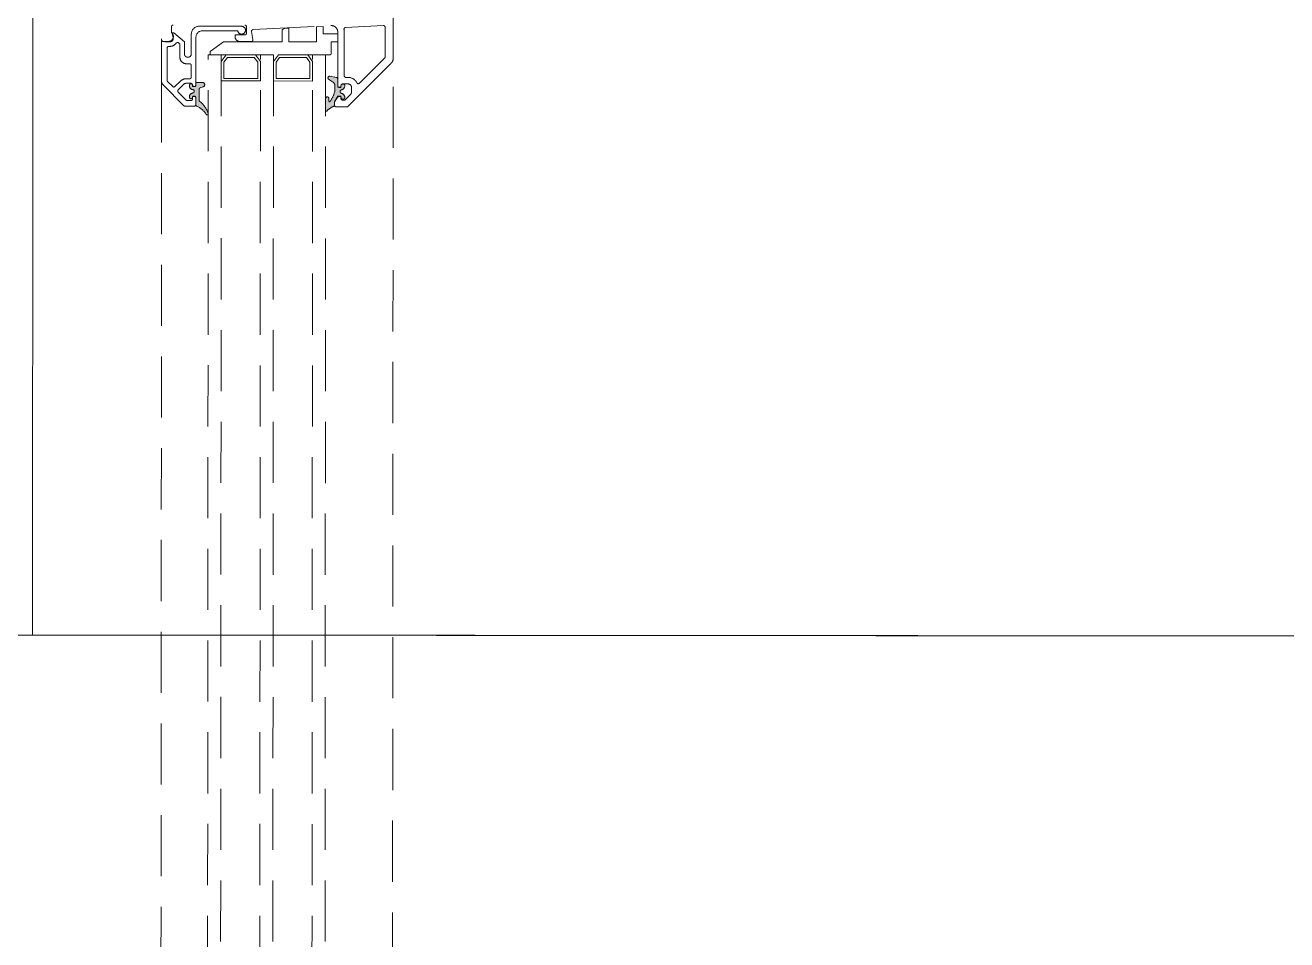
# Model space of a CAD drawing. Header units: millimetres. Extents: x 0 to 145404, y 0 to 194550.
# Drawn here: x 61903 to 62289.8, y 35709.5 to 35989.9 of the extents above; entities that cross this region are included whole.
import ezdxf

# ---------------------------------------------------------------- set-up
doc = ezdxf.new("R2010")
doc.units = ezdxf.units.MM
doc.linetypes.add('HIDDEN2', pattern=[0.1875, 0.125, -0.0625])
for name, color, linetype, lineweight in [('АР - детали окон', 152, 'Continuous', 0), ('АР - Наружная стена', 144, 'Continuous', 30), ('АР - Окна', 150, 'Continuous', 9), ('АР - окна - открывание', 251, 'Continuous', 5)]:
    doc.layers.add(name, color=color, linetype=linetype, lineweight=lineweight)

# ---------------------------------------------------------------- blocks, each defined once
blk = doc.blocks.new('блок балконный дверной с проходом 750мм')
at = {"layer": 'АР - окна - открывание', "linetype": 'HIDDEN2', "lineweight": 0, "ltscale": 150}
h = blk.add_hatch(color=252, dxfattribs=at)
h.dxf.hatch_style = 1
edge = h.paths.add_edge_path()
edge.add_arc((-95.01607201872756, -81.54018242728871), 0.4999990948061036, -1.105547653423855e-08, 90.00197576994918, ccw=False)
edge.add_line((-94.51607292392146, -81.54018242738519), (-94.51607292392146, -81.94018170297775))
edge.add_line((-94.51607292392146, -81.94018170297775), (-93.51609473482677, -81.9401477027807))
edge.add_line((-93.51609473482677, -81.9401477027807), (-93.51607473471086, -79.49284013460081))
edge.add_arc((-93.0160756448701, -79.49284013860617), 0.4999990898407561, 99.99999856506622, 179.999999541019, ccw=False)
edge.add_line((-93.10289956332417, -79.0004371562575), (-91.10290325708047, -78.64778379968291))
edge.add_arc((-91.01607926074236, -79.14018677229987), 0.4999990937813157, -54.99999986799622, 100.00000754799493, ccw=False)
edge.add_line((-90.7292915614089, -79.54976205145275), (-92.1896533011095, -80.57231894527857))
edge.add_arc((-91.616078175477, -81.3914696965681), 0.9999981890396286, 124.9999809752601, 179.9999999992558)
edge.add_line((-92.61607636451663, -81.3914696965551), (-92.61607636451663, -82.84018007317562))
edge.add_arc((-91.07003529223543, -83.0131811530178), 1.555690319699573, 173.6151968766442, 199.9558643586431)
edge.add_arc((-83.87397685183264, -81.12668339788286), 8.989487548425124, 195.5999837715967, 215.581523873597)
edge.add_arc((-91.00578840025017, -86.27411086632874), 0.1976049697936632, 204.9011631828514, 362.1441227888483)
edge.add_line((-90.80832177792763, -86.266717818535), (-90.80272750844597, -85.43367951704411))
edge.add_arc((-90.3042750241211, -85.46022244958591), 0.4991586986095259, -3.0481243119635906, 176.951839898035, ccw=False)
edge.add_line((-89.8058225232162, -85.48676507076769), (-89.80582204358507, -89.1635012227928))
edge.add_arc((-90.0510981299405, -89.06230199824557), 0.2653330766919154, 250.62810083409062, 337.57929335910296, ccw=False)
edge.add_arc((-95.81397714005371, -95.26142663188263), 8.221466475385945, 46.35008669295592, 64.51119042795456)
edge.add_arc((-92.2160770887353, -87.54620566180073), 0.2999994567649513, 179.9999999376929, 258.4792214186977, ccw=False)
edge.add_line((-92.51607654550025, -87.54620566147449), (-92.51607654550025, -86.47222449620884))
edge.add_line((-92.51607654550025, -86.47222449620884), (-93.51609473482677, -84.74016063295883))
edge.add_line((-93.51609473482677, -84.74016063295883), (-94.51609292403737, -84.74016063295883))
edge.add_line((-94.51609292403737, -84.74016063295883), (-94.51607292392146, -85.14017590817846))
edge.add_arc((-95.01607201852858, -85.14017590817664), 0.4999990946071193, 269.99999999979156, 359.99999999979156, ccw=False)
edge.add_line((-95.0160720185304, -85.64017500278376), (-95.21611780630337, -85.64016700320306))
edge.add_arc((-95.21611780751645, -85.14016790858307), 0.4999990946199944, 172.0109803918063, 270.0000001390091, ccw=False)
edge.add_arc((-94.22582487718026, -85.27915098501963), 1.499997286323163, 104.1891787745038, 172.0109800725027, ccw=False)
edge.add_arc((-94.71607255980724, -83.34017116594416), 0.4999990959493236, 284.1891784161695, 435.8098079091683)
edge.add_arc((-94.22579059362832, -81.40120001728721), 1.499997284468489, 187.9870143164929, 255.8098083494938, ccw=False)
edge.add_arc((-95.21608838651774, -81.54014842741378), 0.4999990948309424, 89.99999997961339, 187.9870141376153, ccw=False)
edge.add_line((-95.21608838633983, -81.04014933258284), (-95.01608926054178, -81.04018333277989))
h = blk.add_hatch(color=252, dxfattribs=at)
h.dxf.hatch_style = 1
edge = h.paths.add_edge_path()
edge.add_arc((-46.39625955059898, -92.53907003998444), 7.811516248710521, 127.790600403528, 161.3923160895281, ccw=False)
edge.add_arc((-51.34287915625328, -86.11214128859696), 0.2999994713304733, 302.2081824129318, 360.0000005339324)
edge.add_line((-51.04287968492281, -86.1121412858013), (-51.04287981484231, -82.54981462664207))
edge.add_arc((-51.34287926028293, -82.5498146293168), 0.2999994454406263, 5.108356839061924e-07, 69.99969431583655)
edge.add_line((-51.24027190292691, -82.26790791162264), (-52.30120615196211, -81.88175299530693))
edge.add_arc((-52.07161971216652, -81.25097995910893), 0.6712559545601433, 89.99986633316098, 249.9996927981607, ccw=False)
edge.add_line((-52.07161814617575, -80.57972400455063), (-50.24288019077358, -80.57972827465554))
edge.add_arc((-50.24288018355765, -80.7797277224602), 0.1999994478046575, 2.067217678813904e-06, 90.00000206721762, ccw=False)
edge.add_line((-50.04288073575299, -80.77972771524426), (-50.04287974575709, -81.57971883076269))
edge.add_arc((-49.84287935310766, -81.57971882911707), 0.2000003926494358, 180.0000004714336, 269.9997303224338)
edge.add_line((-49.84288029446179, -81.77971922176428), (-49.242883009254, -81.77971822757925))
edge.add_arc((-49.24288108930039, -81.5797187847072), 0.1999994428812711, 269.9994499722739, 359.9999994792751)
edge.add_line((-49.04288164641912, -81.57971878652486), (-49.04288442640973, -81.47971859265479))
edge.add_arc((-48.54288247194927, -81.47971857495966), 0.5000019544604587, 2.0277045109651226e-06, 180.0000020277045, ccw=False)
edge.add_line((-48.04288051748881, -81.47971855726453), (-48.04288336733589, -81.5797187511346))
edge.add_arc((-49.24288194518687, -81.5797187411825), 1.199998577850977, 277.15237518448373, 359.99999952482153, ccw=False)
edge.add_arc((-49.02955870066641, -83.27970884543947), 0.5133236805768848, 97.15237522658211, 262.847638183582)
edge.add_arc((-49.24288224245954, -84.97969838554394), 1.1999980551015, -2.286205949530995e-05, 82.84760164194051, ccw=False)
edge.add_line((-48.04288418735814, -84.97969886436502), (-48.0428851573306, -85.07970096837587))
edge.add_arc((-48.5428861620785, -85.0797019397435), 0.5000010047488445, -179.99988868969297, 0.00011131030697697497, ccw=False)
edge.add_line((-49.0428871668264, -85.07970291111113), (-49.04288239659945, -84.97969890022094))
edge.add_arc((-49.24288183924789, -84.97969890180578), 0.1999994426484406, 4.540236649222837e-07, 90.00054996102546)
edge.add_line((-49.24288375896867, -84.77969945916655), (-49.54288012262987, -84.77971382618878))
edge.add_arc((-49.54288018214707, -85.27971298094819), 0.4999991547594114, 89.99999317981913, 179.9999931068354)
edge.add_line((-50.04287933690648, -85.27971292079408), (-50.04288149571221, -87.54834720056013))
edge.add_arc((-50.34288095826807, -87.54834720152876), 0.29999946255586, -74.30523106204669, 1.849942918852321e-07, ccw=False)
edge.add_arc((-47.85839231910769, -93.56064246720805), 6.20759633342276, 112.7779215744658, 149.4570419414658)
edge.add_arc((-53.48087951410557, -90.19125095020978), 0.3498905699965583, 155.5661452146861, 322.12980996868635, ccw=False)
at = {"layer": 'АР - детали окон', "color": 251}
blk.add_lwpolyline([(-950.000098820652, 79.99791722252277), (-900.000098820652, 79.99791722252277), (-900.000098820652, 149.9979172225228), (-50.00009882065217, 149.9979172225228), (-50.00009882065217, 79.99791722252277), (-9.882065216970659e-05, 79.99791722252277), (-9.882065216970659e-05, -250.0020827774772), (-950.000098820652, -250.0020827774771)], close=True, dxfattribs=at)
at = {"layer": 'АР - окна - открывание', "color": 252, "linetype": 'HIDDEN2', "lineweight": 0, "ltscale": 150}
for points in [[(-65.01611819263053, -63.00031455964407, 0.4142135623730951), (-65.51611691377911, -63.50031328079083), (-65.51611691377911, -65.50031040613456, 0.4142135623730951), (-65.01611819263053, -66.00030912727405), (-62.01612325153837, -66.00030912728133), (-62.01612325153837, -66.50030934273153, -0.4142135623730951), (-63.51611941497686, -68.00030550570617), (-67.01611457757826, -68.00030550570617, -0.4663076484297019), (-67.5085173403204, -67.41348276308443), (-67.07374611158593, -64.9477721367605, 0.4504671432811832), (-67.53998138182942, -64.3616340877509), (-91.41143091169215, -63.11058436608644, 0.4296339427720534), (-93.51609921167983, -65.10784024524608), (-93.51609721167188, -81.55255303329093, -0.3888787210067404), (-93.97251797001081, -82.05064902721304), (-94.51609540088248, -82.09820597748902), (-94.51609540088248, -81.50024968665846, 0.4142135623730951), (-95.01609412203106, -81.0002509655117), (-96.71608916446712, -81.0002509655117, 0.4142135623730951), (-97.71608660629863, -82.0002484078125), (-97.71608660629863, -83.55757369884148, 0.1989110945363628), (-97.42319732928445, -84.26467586223251), (-95.68766327965568, -86.00022691172697), (-95.01609412203106, -86.00022691172697, 0.4142135623730951), (-94.51609540088248, -85.5002281905802), (-94.51609540088248, -84.898188907486), (-93.72219384853088, -84.96764578044557, -0.2447000054231404), (-93.3327575436706, -85.21574533208175), (-92.516099022454, -86.5002570062791), (-92.516099022454, -87.50022456900504, -0.4142135623730951), (-93.01609774360259, -88.00022329015181), (-96.51609177930368, -88.00022329015181), (-109.9302562396115, -74.5860968296004, -0.1989125858137271), (-110.5160424286078, -73.17188785275565), (-110.5160664282812, -31.50032551397661, -0.414213731059474)], [(-39.51619499421213, -11.00036181229942), (-39.51619499327353, -67.50033679357901, -0.4142135623730951), (-40.01616370539705, -68.00030550569707), (-41.61616637241241, -68.00030550570435, -0.7207612074404529), (-42.51615856189892, -65.30030539484895), (-42.51615856189892, -63.50031328078902, 0.4142135623730951), (-43.01615728304023, -63.00031455964225)]]:
    blk.add_lwpolyline(points, format="xyb", dxfattribs=at)
for points in [[(-95.51609559011558, -65.10784074351093), (-95.51609359010035, -78.50025579144338, -0.4142136061131471), (-96.01609231124894, -79.00025458709595), (-96.71609084132069, -79.00025458709595, 0.2836257497458363), (-99.39710940312943, -80.65410827490294, -0.5113885279364263), (-100.197498453439, -80.78330501819826), (-107.8696002621145, -73.11122520964844, -0.1989125985937846), (-108.0160469555776, -72.75767260501405), (-108.0160519553756, -63.56835961796813, -0.429634057382356), (-107.4898848979574, -63.06904543583576), (-95.8924213969949, -63.67684236165067, -0.4607369999999725), (-95.42942385310744, -64.279677744353, 0.0521850000000031)], [(-91.51610240590526, -71.60543055923725), (-91.51610240590526, -68.10543853914558), (-93.51609784590983, -68.10543853914558), (-93.51609784590983, -65.6054442391144), (-89.01610810586862, -65.6054442391144), (-89.01610810586862, -63.34125390923717), (-87.01611266575492, -63.44606922837582), (-87.01611266575492, -68.10543853914558), (-78.51613204553723, -68.10543853914558), (-78.51613204553723, -63.89153433500567), (-77.06398691638606, -63.96763803617458), (-76.51613660548173, -64.42866226849426), (-76.51613660548173, -68.10543853914558), (-58.51614328088181, -68.10543853914376), (-54.36799275520752, -71.10543169920518), (-54.36566017717996, -71.60543055923543, -0.4142135623730951), (-54.81689104277029, -72.10550570899821), (-91.0161035458732, -72.1054294192675, -0.4142135623728348)], [(-52.01617728116253, -64.74271025654551), (-62.83392532706785, -64.7427011869934, -2.154456899802128), (-64.01713830660447, -63.34270280518857), (-51.0161782475916, -63.34271370513514, -0.4142134815881239), (-48.61618473444832, -65.74271058069488), (-48.61618816613918, -71.84269896094, 0.4142135836325451), (-47.61619052058086, -72.84269765911839), (-47.51618917798623, -72.84269770801282, 0.414214246700944), (-46.5161905523928, -71.84269772600808), (-46.51619742600451, -68.12011593806372), (-43.20620100724773, -65.3426991563704), (-43.017180519666, -65.34270062634485, -0.4931435481131065), (-42.72740138992231, -65.720345772201), (-43.0305834746905, -66.85182707269112, 0.4931461045081898), (-42.06466001559602, -68.1106458756515), (-40.51620861256379, -68.1106458756515), (-39.51621047695517, -67.84269441519817), (-39.51620888702018, -80.22134870603648, -0.1989123630725275), (-39.95554834791255, -81.28200803845746), (-46.36975108899787, -87.69621078967637, -0.1989123677162542), (-46.72330381983193, -87.84265712656114), (-49.51619186267635, -87.84265712656295, -0.4142135623730951), (-50.01619093044428, -87.34265807887121), (-50.01619102049153, -85.34266178764145, -0.4142135619999984), (-49.51619183269941, -84.84266271992809), (-49.0161927649242, -84.84266271992809), (-49.01619290206145, -85.64266114258888, 0.4142136125835799), (-48.51619383428624, -86.14266029610033), (-47.42746556498605, -86.14266029610033, 0.1989123675822483), (-47.07391283327888, -85.9962139594484), (-44.61472106970177, -83.53702219214418, 0.4142149376303149), (-44.61472273036634, -82.82991506924398), (-46.30909086209431, -81.13556285151961, 0.1989123979999996), (-47.01619649377972, -80.84267017763185), (-48.51619365710212, -80.84267017763185, 0.4142135623730951), (-49.0161927649242, -81.34266924546162), (-49.0161927649242, -81.8426683131768), (-49.51619183269941, -81.8426683131768, -0.4142135623730951), (-50.01619090046734, -81.34266924546162), (-50.01618268679886, -66.7427076529041, 0.4142134815881235)], [(-45.1161984002465, -69.00609838558947, -0.2216951465911296), (-44.93759253859753, -68.62307595544215), (-44.72380778168008, -68.44368924414474, -0.4333548528877233), (-43.99935344436381, -68.53083781849298, 0.2387820233488146), (-42.06466001338413, -69.51064326548502), (-41.71620609678212, -69.51064326548502, -0.4142135247519348), (-41.21620702895598, -70.01064226905353), (-41.21620575473207, -79.93140041279756, -0.1989124005592738), (-41.36265209080011, -80.28495320812024), (-42.91766796023148, -81.83996907993267, -0.4142121871152639), (-43.6247717629667, -81.8399707405936), (-45.31914323796809, -80.14561517977589, 0.1989123979999998), (-47.01619669238426, -79.44267278779833), (-48.11619309268281, -79.44267278779833, -0.4142137271492757), (-48.61619216045801, -78.94267343870914), (-48.61619013518066, -75.34269247172622, -0.4142135411136461), (-48.11619082240941, -74.84269368515587), (-47.11618856728455, -74.84269417514614, 0.4142142467009427), (-45.1161913162141, -72.84269421113666)], [(-95.01608926054178, -81.04018333277989, -0.4142236625048969), (-94.51607292392146, -81.54018242738519), (-94.51607292392146, -81.94018170297775), (-93.51609473482677, -81.9401477027807), (-93.51607473471086, -79.49284013460081, -0.3639702390887247), (-93.10289956332417, -79.0004371562575), (-91.10290325708047, -78.64778379968291, -0.8025849048733388), (-90.7292915614089, -79.54976205145275), (-92.1896533011095, -80.57231894527857, 0.2446985312071642), (-92.61607636451663, -81.3914696965551), (-92.61607636451663, -82.84018007317562, 0.1154416027553589), (-92.5323154378857, -83.54413232444884, 0.0874075010734175), (-91.18502311620978, -86.3573132742388, 0.8188035862802793), (-90.80832177792763, -86.266717818535), (-90.80272750844597, -85.43367951704411, -0.9999996876733664), (-89.8058225232162, -85.48676507076769), (-89.80582204358507, -89.1635012227928, -0.3987127071440715), (-90.13910870988184, -89.31261336315973, 0.0794090477554246), (-92.27599396890582, -87.8401608310526, -0.356473528983741), (-92.51607654550025, -87.54620566147449), (-92.51607654550025, -86.47222449620884), (-93.51609473482677, -84.74016063295883), (-94.51609292403737, -84.74016063295883), (-94.51607292392146, -85.14017590817846, -0.4142135623730951), (-95.0160720185304, -85.64017500278376), (-95.21611780630337, -85.64016700320306, -0.4556683960672589), (-95.71126427204581, -85.07067637467506, -0.3048806673354255), (-94.5935106413308, -83.82491612165748, 0.778623334121811), (-94.59350206526142, -82.85542837866731, -0.3048854015993097), (-95.71123728329985, -81.60962263015998, -0.4556578280662389), (-95.21608838633983, -81.04014933258284)], [(-53.79943367742817, -90.04652135405766, -0.1476748019474032), (-51.1829803033761, -86.3659759585046, 0.2576486926793444), (-51.04287968492281, -86.1121412858013), (-51.04287981484231, -82.54981462664207, 0.3152973200329164), (-51.24027190292691, -82.26790791162264), (-52.30120615196211, -81.88175299530693, -0.8390983408607906), (-52.07161814617575, -80.57972400455063), (-50.24288019077358, -80.57972827465554, -0.4142135623730951), (-50.04288073575299, -80.77972771524426), (-50.04287974575709, -81.57971883076269, 0.4142121813853099), (-49.84288029446179, -81.77971922176428), (-49.242883009254, -81.77971822757925, 0.4142163714287553), (-49.04288164641912, -81.57971878652486), (-49.04288442640973, -81.47971859265479, -0.9999999999999998), (-48.04288051748881, -81.47971855726453), (-48.04288336733589, -81.5797187511346, -0.378106001510462), (-49.09347188042011, -82.77037957424571, 0.8823576009580577), (-49.09347176121082, -83.7890381315922, -0.378106002326665), (-48.04288418735814, -84.97969886436502), (-48.0428851573306, -85.07970096837587, -1.000000000000006), (-49.0428871668264, -85.07970291111113), (-49.04288239659945, -84.97969890022094, 0.4142163714287553), (-49.24288375896867, -84.77969945916655), (-49.54288012262987, -84.77971382618878, 0.4142135620000036), (-50.04287933690648, -85.27971292079408), (-50.04288149571221, -87.54834720056013, -0.3360769060652119), (-50.26172733811109, -87.83716161853252, 0.161423431392493), (-53.20467464567628, -90.40603987364037, -0.8891193943001539)]]:
    blk.add_lwpolyline(points, format="xyb", close=True, dxfattribs=at)
for points in [[(-110.5160422081972, -775.6042632106148), (-110.516042428615, -73.17188785274837)], [(-39.51620888702018, -80.22134870603648), (-39.51620866654412, -768.5548023573213)]]:
    blk.add_lwpolyline(points, dxfattribs=at)
for points in [[(-89.80566937785625, -72.10543197027098), (-89.80539569275425, -776.6706853726394), (-85.80540821009345, -776.6706853726394), (-85.80568189519545, -72.10543197027098)], [(-85.80584544410522, -80.10596516782269), (-85.80584544410522, -74.10597884769984), (-84.3058488640163, -72.1059834076971), (-75.30586750710063, -72.1059834076971), (-73.80587092706992, -74.10597884769984), (-73.80587092706992, -80.10596516782269)], [(-85.00584726812667, -79.30596699184596), (-85.00584726812667, -74.37264490639816), (-83.90584977608523, -72.90598158367564), (-75.70586659514811, -72.90598158367382), (-74.60586910310667, -74.37264490639635), (-74.60586910310667, -79.30596699184414)], [(-73.80570514298597, -72.10543197027098), (-73.80543145789125, -776.6706853726375), (-69.80543494514131, -776.6706853726375), (-69.80570863023604, -72.10543197027098)], [(-69.80588004700985, -80.10596516782269), (-69.80588004700985, -74.10597884769803), (-68.30588346692093, -72.1059834076971), (-59.30590211000526, -72.10598340769528), (-57.80590552991634, -74.10597884769803), (-57.80590552997455, -80.10596516782087)], [(-69.0058818709731, -79.30596699184414), (-69.0058818709731, -74.37264490639635), (-67.90588437887345, -72.90598158367382), (-59.70590119793633, -72.90598158367382), (-58.60590370589489, -74.37264490639635), (-58.60590370589489, -79.30596699184414)], [(-57.80575642520853, -72.10550617721881), (-57.80546722302097, -776.6706853726375), (-53.80547071032925, -776.6706853726375), (-53.80575991251681, -72.10550617721881)]]:
    blk.add_lwpolyline(points, close=True, dxfattribs=at)
at = {"layer": 'АР - окна - открывание', "color": 252, "linetype": 'HIDDEN2', "lineweight": 0, "ltscale": 75}
blk.add_arc((-50.5144568612377, -0.0003663423633781804), 839.7754183786165, 180, 270, dxfattribs=at)
blk = doc.blocks.new('Квартира 3К 10700 тип 1 перекидная')
at = {"layer": 'АР - Наружная стена', "elevation": -1.164974482949688e-09}
blk.add_lwpolyline([(-6159.999999938533, 8380.00000002957), (4739.999999999069, 8380.000000029802), (4739.999999999069, 7980.000000029802), (-6159.999999938533, 7980.000000029569)], close=True, dxfattribs=at)
at = {"layer": 'АР - Окна'}
blk.add_blockref('блок балконный дверной с проходом 750мм', (60.00009885337204, 8230.002082807245, 9.807061366539679e-07), dxfattribs=at)
blk = doc.blocks.new('H_Section_2')
at = {"rotation": 56.96711930257281}
blk.add_blockref('Квартира 3К 10700 тип 1 перекидная', (4441.569056275301, -8541.923923732014, 1.164974482949688e-09), dxfattribs=at)

msp = doc.modelspace()

# ---------------------------------------------------------------- block references
at = {"xscale": -1, "rotation": 56.92792192093123}
msp.add_blockref('H_Section_2', (57225.46005968036, 36206.1139151171, 1.044764153914768e-07), dxfattribs=at)

doc.saveas('drawing.dxf')
